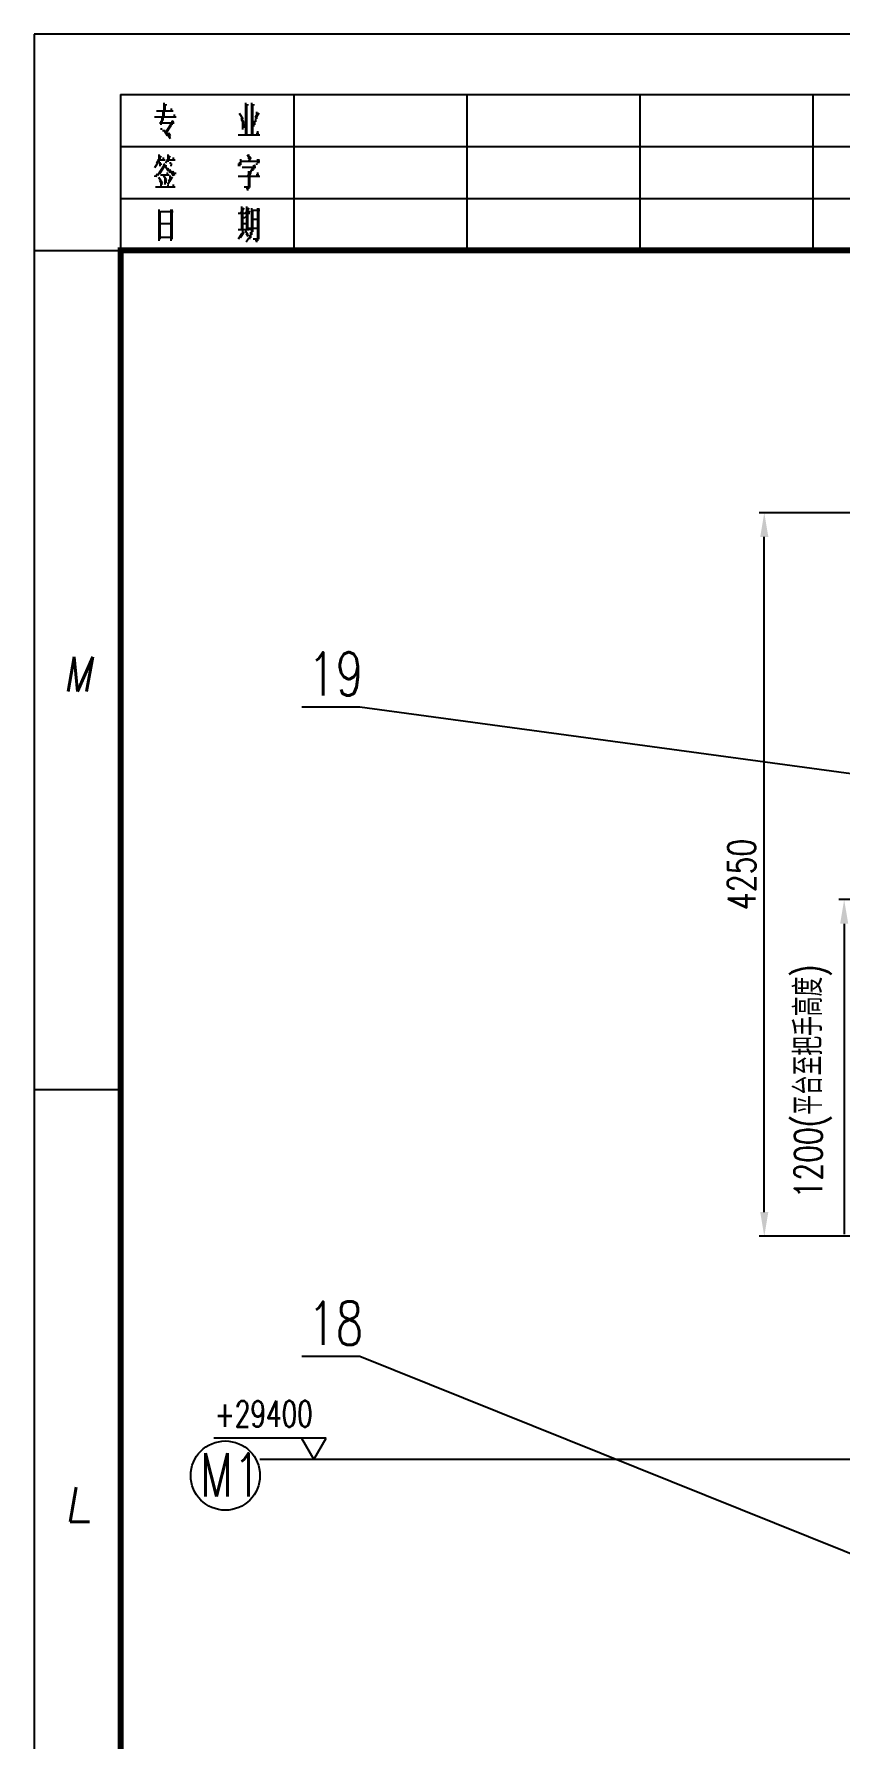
# Model space of a CAD drawing. Extents: x 45567 to 121349, y -17555 to 19241.
# Drawn here: x 45571.9 to 45665.1, y 10918.2 to 11115.3 of the extents above; entities that cross this region are included whole.
import ezdxf
from ezdxf.enums import TextEntityAlignment as Align

# ---------------------------------------------------------------- set-up
doc = ezdxf.new("R2010")
doc.units = 0
doc.header["$LTSCALE"] = 30
doc.header["$MEASUREMENT"] = 0
doc.layers.get('DEFPOINTS').update_dxf_attribs({"linetype": 'CONTINUOUS'})
for name, color, linetype in [('1', 2, 'CONTINUOUS'), ('2', 1, 'CONTINUOUS'), ('L100_9', 2, 'CONTINUOUS')]:
    doc.layers.add(name, color=color, linetype=linetype)
doc.styles.add('HZ', font='simplex.shx', dxfattribs={"width": 0.75, "bigfont": 'SBTXT.shx'})
doc.styles.get("Standard").update_dxf_attribs({"font": 'simplex', "width": 0.75, "bigfont": 'SBTXT'})
doc.dimstyles.new('STANDARD$0', dxfattribs={"dimtxt": 3.2, "dimasz": 2.8, "dimexe": 0.6, "dimexo": 0.6, "dimgap": 1, "dimtad": 1, "dimdec": 0, "dimzin": 0, "dimdsep": 46, "dimtxsty": 'HZ', "dimcen": 0.09, "dimadec": 0, "dimazin": 0, "dimtfac": 1, "dimtdec": 0, "dimtmove": 0, "dimatfit": 3, "dimfxl": 0, "dimtolj": 1, "dimtzin": 0, "dimarcsym": 0})

# ---------------------------------------------------------------- blocks, each defined once
blk = doc.blocks.new('*D1586')
at = {"layer": '1', "color": 0, "lineweight": -2}
for p, q in [((45680.56, 11015.27), (45664.95, 11015.27)), ((45665.55, 11012.47), (45665.55, 10976.59))]:
    blk.add_line(p, q, dxfattribs=at)
at = {"layer": '1', "color": 0}
blk.add_solid([(45665.09, 11012.47), (45666.02, 11012.47), (45665.55, 11015.27)], dxfattribs=at)
at = {"layer": 'DEFPOINTS', "color": 0}
for p in [(45681.16, 11015.27), (45665.55, 10981.18), (45678.51, 10981.18)]:
    blk.add_point(p, dxfattribs=at)
at = {"layer": '1', "color": 0, "insert": (45661.94, 10994.25), "char_height": 3.2, "attachment_point": 5, "rotation": 90, "style": 'HZ'}
blk.add_mtext('\\A1;1200(平台至把手高度)', dxfattribs=at)
blk = doc.blocks.new('_None')
blk = doc.blocks.new('*D1925')
at = {"layer": '1', "color": 0, "lineweight": -2}
for p, q in [((45729.51, 11059.99), (45655.72, 11059.99)), ((45656.32, 10979.14), (45656.32, 11057.19)), ((45684.17, 10976.34), (45655.72, 10976.34))]:
    blk.add_line(p, q, dxfattribs=at)
at = {"layer": '1', "color": 0}
for points in [[(45655.85, 11057.19), (45656.79, 11057.19), (45656.32, 11059.99)], [(45655.85, 10979.14), (45656.79, 10979.14), (45656.32, 10976.34)]]:
    blk.add_solid(points, dxfattribs=at)
at = {"layer": 'DEFPOINTS', "color": 0}
for p in [(45656.32, 11059.99), (45730.11, 11059.99), (45684.77, 10976.34)]:
    blk.add_point(p, dxfattribs=at)
at = {"layer": '1', "color": 0, "insert": (45653.72, 11018.17), "char_height": 3.2, "attachment_point": 5, "rotation": 90, "style": 'HZ'}
blk.add_mtext('\\A1;4250', dxfattribs=at)

msp = doc.modelspace()

# ---------------------------------------------------------------- linework, layer by layer
at = {"layer": '1'}
for p, q in [((45609.583274, 11037.542277), (45686.332731, 11027.116558)), ((45609.583274, 10962.486302), (45701.478643, 10925.518587)), ((45605.689141, 10953.008643), (45592.724501, 10953.008643)), ((45602.833744, 10953.008643), (45604.261442, 10950.535797)), ((45604.261442, 10950.535797), (45605.689141, 10953.008643)), ((45681.969663, 10950.535797), (45598.043369, 10950.535797))]:
    msp.add_line(p, q, dxfattribs=at)
msp.add_circle((45594.043369, 10948.674068), 4, dxfattribs=at)
at = {"layer": '2'}
for p, q in [((45602.89854, 11037.542277), (45609.583274, 11037.542277)), ((45602.89854, 10962.486302), (45609.583274, 10962.486302))]:
    msp.add_line(p, q, dxfattribs=at)
at = {"layer": 'L100_9', "color": 2}
msp.add_line((45581.945072, 11108.317855), (45701.945072, 11108.317855), dxfattribs=at)
for points in [[(45571.945072, 11115.317855), (45571.945072, 9926.317855), (46412.945072, 9926.317855), (46412.945072, 11115.317855), (45571.945072, 11115.317855)], [(45581.945072, 11108.317855), (45581.945072, 11090.317855)], [(45601.945072, 11108.317855), (45601.945072, 11090.317855)], [(45621.945072, 11108.317855), (45621.945072, 11090.317855)], [(45641.945072, 11108.317855), (45641.945072, 11090.317855)], [(45661.945072, 11108.317855), (45661.945072, 11090.317855)], [(45585.84784, 11105.75264), (45588.375502, 11105.75264)], [(45586.079736, 11106.448291), (45588.027652, 11106.448291)], [(45586.821801, 11106.343943), (45586.821801, 11105.335249)], [(45586.937749, 11107.38742), (45586.937749, 11105.683075)], [(45587.053692, 11107.213507), (45587.053692, 11106.378726)], [(45587.169642, 11107.213507), (45587.169642, 11107.074377)], [(45587.703002, 11106.622204), (45587.911712, 11106.622204)], [(45588.050842, 11105.926553), (45588.259552, 11105.926553)], [(45595.630592, 11106.17003), (45596.071192, 11105.509162)], [(45596.372652, 11107.38742), (45596.372652, 11103.596121)], [(45596.488602, 11107.213507), (45596.488602, 11103.596121)], [(45596.604552, 11107.213507), (45596.604552, 11107.074377)], [(45597.068342, 11107.38742), (45597.068342, 11103.596121)], [(45597.184292, 11107.213507), (45597.184292, 11103.596121)], [(45597.300232, 11107.213507), (45597.300232, 11107.074377)], [(45597.926352, 11106.17003), (45597.485752, 11105.509162)], [(45597.810402, 11106.17003), (45597.485752, 11105.683075)], [(45597.648072, 11106.343943), (45597.648072, 11105.509162)], [(45586.427579, 11105.056989), (45588.143602, 11105.056989)], [(45586.543526, 11104.361337), (45586.752232, 11104.361337)], [(45586.589906, 11105.300467), (45586.589906, 11104.813511)], [(45586.705853, 11105.648292), (45586.705853, 11104.987424)], [(45586.775422, 11104.187425), (45587.100072, 11104.187425)], [(45587.007322, 11104.083077), (45587.331972, 11103.596121)], [(45588.027652, 11105.300467), (45587.123262, 11103.943946)], [(45587.795762, 11104.778728), (45587.123262, 11103.770034)], [(45587.239212, 11103.909164), (45587.679812, 11103.248295)], [(45587.355162, 11103.909164), (45587.679812, 11103.422208)], [(45587.471112, 11103.909164), (45587.679812, 11103.596121)], [(45587.865332, 11105.300467), (45587.865332, 11104.813511)], [(45595.862482, 11105.648292), (45596.187142, 11105.161336)], [(45595.862482, 11105.474379), (45596.187142, 11104.987424)], [(45596.024812, 11105.126554), (45596.024812, 11104.291772)], [(45596.140762, 11104.952641), (45596.140762, 11104.465685)], [(45597.300232, 11104.778728), (45597.300232, 11104.639598)], [(45597.416182, 11105.300467), (45597.416182, 11104.813511)], [(45597.532132, 11105.474379), (45597.532132, 11105.161336)], [(45597.601702, 11103.839599), (45597.926352, 11103.839599)], [(45597.764022, 11104.083077), (45597.764022, 11103.596121)], [(45581.945072, 11102.317855), (45701.945072, 11102.317855)], [(45595.514642, 11103.665686), (45598.042302, 11103.665686)], [(45586.288441, 11100.517855), (45585.84784, 11099.856985)], [(45586.636285, 11101.213505), (45586.079736, 11100.378725)], [(45586.195683, 11100.796115), (45587.100072, 11100.796115)], [(45586.984132, 11100.170035), (45586.195683, 11098.987425)], [(45586.35801, 11101.38742), (45586.35801, 11100.552635)], [(45586.984132, 11099.996115), (45586.427579, 11099.161335)], [(45586.473958, 11101.213505), (45586.473958, 11100.726555)], [(45586.473958, 11100.517855), (45586.473958, 11100.030905)], [(45586.589906, 11100.343945), (45586.589906, 11100.204815)], [(45586.775422, 11100.970025), (45586.984132, 11100.970025)], [(45586.89137, 11100.343945), (45587.447922, 11099.509165)], [(45587.679812, 11101.213505), (45587.123262, 11100.378725)], [(45587.169642, 11100.170035), (45587.169642, 11100.030905)], [(45587.239212, 11100.796115), (45588.259552, 11100.796115)], [(45587.355162, 11099.822205), (45587.679812, 11099.335245)], [(45587.401542, 11101.38742), (45587.401542, 11100.552635)], [(45587.517492, 11101.213505), (45587.517492, 11100.726555)], [(45587.587052, 11100.448295), (45587.795762, 11100.448295)], [(45587.703002, 11100.274375), (45587.911712, 11100.274375)], [(45587.749382, 11100.170035), (45587.749382, 11100.030905)], [(45587.934902, 11100.970025), (45588.143602, 11100.970025)], [(45595.561022, 11100.343945), (45595.561022, 11100.030905)], [(45595.676972, 11100.517855), (45595.676972, 11100.030905)], [(45595.792912, 11100.865685), (45595.792912, 11100.204815)], [(45595.862482, 11100.622205), (45598.042302, 11100.622205)], [(45595.978432, 11099.926555), (45597.578512, 11099.926555)], [(45596.558172, 11101.38742), (45596.882822, 11100.900465)], [(45597.462562, 11100.170035), (45596.558172, 11098.813515)], [(45596.998772, 11101.039595), (45596.674122, 11100.552635)], [(45596.720492, 11101.38742), (45596.720492, 11100.900465)], [(45596.836442, 11101.213505), (45596.836442, 11100.552635)], [(45597.300232, 11100.170035), (45597.300232, 11099.683075)], [(45597.648072, 11100.343945), (45597.648072, 11100.204815)], [(45597.764022, 11100.865685), (45597.764022, 11100.378725)], [(45597.879972, 11100.865685), (45597.879972, 11100.378725)], [(45585.894219, 11098.952645), (45585.894219, 11098.813515)], [(45586.172494, 11099.126555), (45585.963788, 11098.813515)], [(45586.311631, 11098.778725), (45586.752232, 11098.117855)], [(45586.427579, 11098.430905), (45586.752232, 11097.943945)], [(45586.543526, 11099.056985), (45587.563862, 11099.056985)], [(45586.589906, 11098.083075), (45586.589906, 11097.596125)], [(45586.89137, 11098.952645), (45587.216022, 11098.465685)], [(45587.053692, 11098.604815), (45587.053692, 11097.943945)], [(45587.169642, 11098.430905), (45587.169642, 11098.117855)], [(45587.239212, 11099.230905), (45587.447922, 11099.230905)], [(45587.911712, 11098.778725), (45587.355162, 11097.943945)], [(45587.401542, 11097.909165), (45587.401542, 11097.596125)], [(45587.795762, 11098.778725), (45587.471112, 11098.291775)], [(45587.587052, 11099.648295), (45588.027652, 11098.987425)], [(45587.633432, 11098.952645), (45587.633432, 11098.291775)], [(45587.818952, 11099.474375), (45588.143602, 11098.987425)], [(45587.934902, 11099.474375), (45588.143602, 11099.161335)], [(45588.166792, 11099.230905), (45588.375502, 11099.230905)], [(45595.514642, 11098.883075), (45598.042302, 11098.883075)], [(45596.720492, 11099.474375), (45596.720492, 11097.422205)], [(45596.998772, 11099.300465), (45596.790062, 11098.987425)], [(45596.836442, 11098.778725), (45596.836442, 11097.596125)], [(45597.184292, 11099.648295), (45597.184292, 11099.509165)], [(45597.601702, 11099.056985), (45597.926352, 11099.056985)], [(45597.764022, 11099.300465), (45597.764022, 11098.813515)], [(45581.945072, 11096.317855), (45701.945072, 11096.317855)], [(45585.963788, 11097.665685), (45588.259552, 11097.665685)], [(45587.934902, 11097.839595), (45588.143602, 11097.839595)], [(45596.210322, 11097.665685), (45596.650932, 11097.665685)], [(45596.442222, 11097.491775), (45596.650932, 11097.491775)], [(45596.604552, 11097.387425), (45596.604552, 11097.248295)], [(45586.35801, 11095.039595), (45586.35801, 11091.422205)], [(45586.473958, 11094.865685), (45586.473958, 11091.596125)], [(45586.543526, 11094.796115), (45588.027652, 11094.796115)], [(45587.749382, 11095.039595), (45587.749382, 11091.422205)], [(45587.865332, 11095.039595), (45587.865332, 11091.596125)], [(45595.514642, 11094.622205), (45596.882822, 11094.622205)], [(45596.187142, 11095.213505), (45595.746532, 11094.552635)], [(45595.908862, 11095.387415), (45595.908862, 11092.639595)], [(45596.024812, 11095.213505), (45596.024812, 11092.117855)], [(45596.094382, 11094.100465), (45596.303082, 11094.100465)], [(45596.766872, 11095.213505), (45596.326272, 11094.552635)], [(45596.882822, 11094.865685), (45596.326272, 11094.030905)], [(45596.488602, 11095.387415), (45596.488602, 11092.639595)], [(45596.604552, 11095.213505), (45596.604552, 11092.639595)], [(45597.068342, 11095.213505), (45597.068342, 11092.117855)], [(45597.184292, 11095.039595), (45597.184292, 11092.465685)], [(45597.253852, 11094.970025), (45598.042302, 11094.970025)], [(45597.253852, 11093.926555), (45597.694452, 11093.926555)], [(45597.764022, 11095.213505), (45597.764022, 11091.422205)], [(45597.879972, 11095.213505), (45597.879972, 11091.596125)], [(45586.543526, 11093.404815), (45587.679812, 11093.404815)], [(45595.514642, 11092.709165), (45596.766872, 11092.709165)], [(45595.955242, 11092.256985), (45595.514642, 11091.596125)], [(45596.187142, 11092.430905), (45595.746532, 11091.770035)], [(45596.094382, 11093.404815), (45596.419032, 11093.404815)], [(45596.326272, 11092.604815), (45596.650932, 11092.117855)], [(45596.442222, 11092.256985), (45596.650932, 11091.943945)], [(45596.836442, 11092.952645), (45596.836442, 11092.639595)], [(45596.836442, 11092.083075), (45596.836442, 11091.596125)], [(45596.952392, 11092.430905), (45596.952392, 11091.770035)], [(45597.253852, 11092.883075), (45597.694452, 11092.883075)], [(45571.945072, 11090.317855), (45581.945072, 11090.317855)], [(45586.543526, 11091.839595), (45587.679812, 11091.839595)], [(45596.766872, 11091.735255), (45596.442222, 11091.248295)], [(45597.253852, 11091.665685), (45597.694452, 11091.665685)], [(45597.485752, 11091.491775), (45597.694452, 11091.491775)], [(45597.648072, 11091.387425), (45597.648072, 11091.248295)], [(45571.945072, 10993.317855), (45581.945072, 10993.317855)]]:
    msp.add_lwpolyline(points, dxfattribs=at)
at = {"layer": 'L100_9', "color": 2, "const_width": 0.7}
msp.add_lwpolyline([(45581.945072, 11090.317855), (45581.945072, 9936.317855), (46402.945072, 9936.317855), (46402.945072, 11090.317855), (45581.945072, 11090.317855)], dxfattribs=at)

# ---------------------------------------------------------------- texts
at = {"layer": '1', "style": 'HZ'}
for s, height, width, p in [('19', 5, 0.75, (45603.575511, 11038.854327)), ('18', 5, 0.75, (45603.575511, 10963.798352)), ('+29400', 2.9999999, 0.7, (45592.799774, 10954.304882)), ('M1', 5, 0.75, (45591.087951, 10946.252201))]:
    msp.add_text(s, height=height, dxfattribs=dict(at, width=width)).set_placement(p)
at = {"layer": 'L100_9', "color": 2, "oblique": 10.00002301}
for s, width, p, p2 in [('M', 1.05, (45575.345072, 11039.317855), (45578.545072, 11039.317855)), ('L', 1.4, (45575.345072, 10943.317855), (45578.545072, 10943.317855))]:
    msp.add_text(s, height=4, dxfattribs=dict(at, width=width)).set_placement(p, p2, align=Align.FIT)

# ---------------------------------------------------------------- dimensions: what is measured, and where the dimension line sits
at = {"layer": '1'}
dim = msp.add_linear_dim(base=(45656.320158, 11059.991724), p1=(45684.774469, 10976.343488), p2=(45730.113258, 11059.991724), angle=90, text='4250', dimstyle='STANDARD$0', dxfattribs=at)
dim.commit()
dim.dimension.update_dxf_attribs({"geometry": '*D1925', "text_midpoint": (45653.720158, 11018.167606)})
dim = msp.add_linear_dim(base=(45665.553559, 10981.176822), p1=(45681.161976, 11015.266413), p2=(45678.505309, 10981.176822), angle=90, text='1200(平台至把手高度)', dimstyle='STANDARD$0', override={"dimblk2": 'None', "dimsah": 1, "dimse2": 1, "dimsd2": 1}, dxfattribs=at)
dim.commit()
dim.dimension.update_dxf_attribs({"geometry": '*D1586', "text_midpoint": (45665.553559, 10994.249563), "dimtype": 160})

doc.saveas('drawing.dxf')
